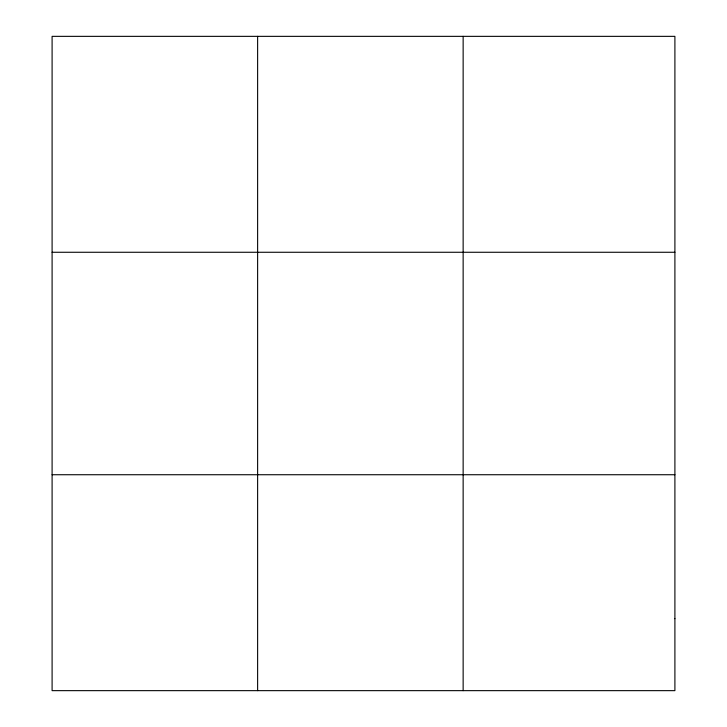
<?xml version="1.0" encoding="UTF-8"?>
<svg xmlns="http://www.w3.org/2000/svg" width="727" height="727" viewBox="0 0 727 727"><rect width="100%" height="100%" fill="white"/><g stroke="black" fill="none" stroke-linecap="round" stroke-linejoin="round"><path stroke-width="1.09" d="M257.622 690.65L257.622 36.35M463.144 690.65L463.144 36.35M52.099 252.269L674.901 252.269M52.099 474.731L674.901 474.731M674.901 618.677L674.901 690.65L52.099 690.65L52.099 36.35L674.901 36.35L674.901 618.677"/></g></svg>
